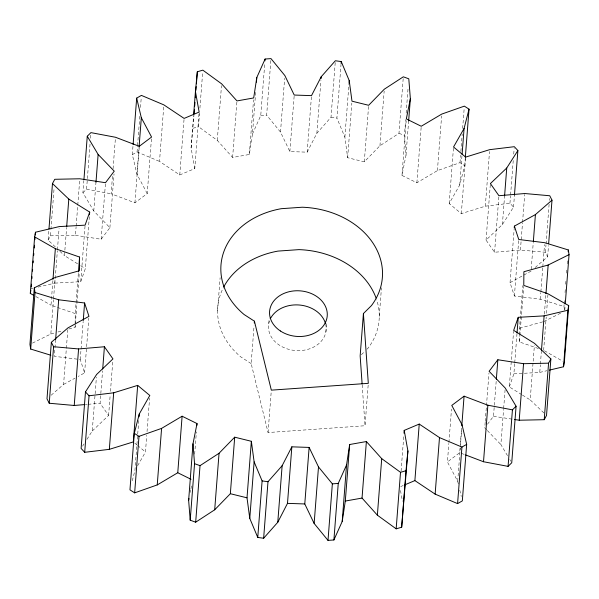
<?xml version="1.0" encoding="UTF-8"?>
<svg xmlns="http://www.w3.org/2000/svg" width="599" height="599" viewBox="0 0 599 599"><rect width="100%" height="100%" fill="white"/><g stroke="black" fill="none" stroke-linecap="round" stroke-linejoin="round"><path stroke-width="0.45" stroke-dasharray="3 2.25" d="M68.818 329.008L75.115 327.264L75.227 313.584L76.013 303.394M538.456 348.536L519.423 341.947L519.475 335.56M519.483 334.646L519.535 328.267L522.815 285.633M55.31 246.93L48.122 240.094L48.833 230.825M48.122 240.094L50.428 235.826L50.855 230.271M50.93 229.342L54.142 187.637M75.227 313.584L51.005 305.198L52.929 280.175M32.458 343.115L50.833 333.987L53.468 299.695M53.543 298.766L55.041 279.306M38.156 287.093L54.876 283.125L55.16 279.419M55.235 278.49L57.377 250.689M57.444 249.761L59.084 228.451M55.617 339.626L54.337 356.308L80.251 359.52L84.609 372.885L78.14 376.434M77.6 263.807L64.452 255.623L66.594 227.822M51.147 395.228L63.584 384.416L66.294 349.202M66.362 348.274L67.792 329.742M50.428 235.826L75.444 235.31L76.088 226.969M76.163 226.04L79.727 179.707M75.444 235.31L101.156 239.241L109.894 227.687L93.773 210.968L82.917 192.766L83.845 180.718M76.08 302.465L78.364 272.807M75.115 327.264L75.257 325.414M75.324 324.486L79.323 272.59M82.917 192.766L86.57 189.157L90.06 143.745M90.486 138.189L90.778 134.483M54.876 283.125L80.753 281.68L85.036 226.078M80.753 281.68L85.335 268.622L89.333 216.726M80.251 359.52L83.171 321.521M93.773 210.968L95.982 182.238M84.609 372.885L88.817 318.204M101.156 239.241L105.439 183.638M86.93 439.344L92.261 430.995L96.402 377.243M151.435 138.893L147.227 193.574L134.925 202.829L111.137 193.791L112.56 175.26M113.061 168.768L115.412 138.189M109.894 227.687L114.035 173.935M92.261 430.995L108.606 415.429L100.07 403.284L102.564 370.848M108.606 415.429L110.179 395.041M110.463 391.334L112.814 360.748M147.227 193.574L136.969 174.272L132.334 154.632L133.045 145.362M132.334 154.632L137.066 151.929L137.493 146.366M137.568 145.445L139.852 115.787M140.488 107.446L141.274 97.255M136.969 174.272L139.035 147.399M134.925 202.829L139.208 147.227M138.773 420.491L134.917 470.529L131.765 482.824M198.995 113.93L194.787 168.604L179.767 174.93L159.514 161.408L163.722 106.734M137.673 465.693L145.467 451.998L146.748 435.316M147.032 431.609L149.6 398.245M179.767 174.93L184.043 119.328M194.787 168.604L191.088 148.035L193.582 115.6M191.088 148.035L193.986 115.322M255.661 92.343L252.449 134.049L249.334 154.482L232.614 157.455L217.287 140.361L198.486 126.688L199.557 112.784M199.916 108.149L202.694 72.007M217.287 140.361L221.488 85.679M194.668 454.147L196.382 431.909M217.564 310.881L220.118 277.696M232.614 157.455L236.897 101.852M249.334 154.482L253.542 99.801M252.449 134.049L260.752 115.562L264.818 62.738M335.215 62.603L331.007 117.277L316.871 133.263L307.152 152.168L289.871 151.577L280.504 132.079L266.645 115.143L270.92 59.541M368.16 385.187L365.038 425.739L268.067 432.538L251.161 363.586L254.066 325.796M280.504 132.079L284.645 78.334M268.779 323.505L269.183 318.211M268.067 432.538L271.19 391.986M289.871 151.577L294.154 95.975M307.152 152.168L311.435 96.566M316.871 133.263L320.929 80.438M403.179 78.671L398.971 133.345L379.953 145.729L364.304 161.82L347.645 157.709L344.874 137.141L336.893 118.093L341.026 64.348M325.871 332.026L326.62 322.307M344.874 137.141L348.94 84.317M347.645 157.709L351.845 103.035M364.304 161.82L368.58 106.218M379.953 145.729L384.161 91.055M379.264 316.384L381.458 287.812M535.214 267.506L547.651 256.701L545.412 252.284L520.419 250.06L494.579 252.246L486.044 240.102L502.389 224.535L513.538 207.082L509.951 203.226L485.317 206.191L461.32 213.626L449.183 203.533L459.733 185.001L464.697 165.683L460.002 162.658L437.412 170.61L416.889 182.785L401.981 175.432L406.01 155.186L404.445 135.329L405.658 119.575M406.152 113.091L408.076 88.068M401.981 175.432L406.189 120.758M406.01 155.186L408.645 120.901M416.889 182.785L421.164 127.183M401.075 471.173L403.786 435.96M437.412 170.61L441.62 115.929M449.183 203.533L453.465 147.931M460.002 162.658L460.579 155.246M460.863 151.54L462.218 133.936M462.645 128.373L464.21 107.985M459.733 185.001L462.009 155.343M464.697 165.683L465.266 158.271M461.32 213.626L465.603 158.024M458.317 483.94L457.681 481.259L447.423 461.956L448.846 443.425M448.921 442.496L451.489 409.132M460.077 448.067L459.725 452.702L447.423 461.956M460.361 444.361L461.574 428.607M457.681 481.259L460.249 447.895M460.324 446.966L461.747 428.435M485.317 206.191L489.525 151.517M486.044 240.102L490.319 184.499M494.579 252.246L498.862 196.644M485.183 422.28L484.756 427.843L486.688 429.85M485.25 421.359L488.964 373.17M502.389 224.535L504.598 195.806M487.481 424.234L493.494 416.29L496.204 381.076M509.951 203.226L510.52 195.813M510.595 194.885L513.231 160.599M513.732 154.115L514.159 148.552M513.538 207.082L514.466 195.034M564.453 309.608L563.966 306.478L540.313 299.223L514.399 296.011L510.041 282.646L514.174 228.9M507.48 455.644L500.876 444.563L503.587 409.349M503.654 408.421L505.084 389.889M514.399 296.011L518.682 240.409M521.692 394.614L509.315 386.909L513.59 331.307M520.419 250.06L522.485 223.187M522.56 222.259L524.694 194.458M509.315 386.909L513.897 373.843L514.676 363.653M514.751 362.724L516.959 333.995M519.423 341.947L519.85 336.383M519.925 335.455L523.706 286.344M531.208 269.258L533.275 242.385M543.914 412.951L530.197 399.907L534.405 345.234M540.313 299.223L540.815 292.739M540.882 291.81L542.739 267.716M542.806 266.787L544.521 244.549M545.412 252.284L545.981 244.871M546.056 243.943L549.118 204.094M549.403 200.388L549.545 198.531M547.651 256.701L548.504 245.583M513.897 373.843L539.774 372.406L540.343 364.993M540.41 364.065L541.339 352.017M544.386 314.131L545.884 294.671M543.645 350.333L546.213 316.976M546.498 313.27L547.928 294.73M563.966 306.478L564.108 304.629M564.176 303.7L564.535 299.066M565.037 292.582L565.321 288.875M565.673 284.24L566.033 279.606M566.534 273.114L566.819 269.408M567.246 263.852L567.53 260.146M564.775 310.245L565.127 305.61M190.22 492.423L190.744 489.78M190.916 488.896L191.62 485.377M82.565 446.173L84.025 443.896M361.384 354.728L364.469 351.68M366.932 349.239L368.16 348.019A80.94 63.958 4.4 0 0 376.644 299.725M63.584 384.416L74.905 378.209M510.041 282.646L531.066 271.107M543.817 321.543L561.36 312.828M400.701 486.575L403.202 485.519M192.983 128.298L198.486 126.688M50.833 333.987L54.427 332.992M58.028 331.996L62.521 330.753M519.535 328.267L542.919 321.798M31.118 288.763L32.878 288.351M539.774 372.406L546.812 370.736M85.305 404.535L87.147 404.377M88.075 404.303L100.07 403.284M260.752 115.562L266.645 115.143M331.007 117.277L336.893 118.093M493.494 416.29L513.695 419.375M86.57 189.157L111.137 193.791M398.971 133.345L404.445 135.329M461.425 453.346L464.817 454.634M137.066 151.929L159.514 161.408M544.446 350.789L562.753 361.219M35.88 296.58L51.005 305.198M522.463 395.093L530.197 399.907M80.7 265.731L85.335 268.622M251.161 363.586L240.865 356.952A80.94 63.958 4.4 0 1 223.285 287.805M134.753 443.095L136.901 444.87M137.613 445.469L145.467 451.998M59.878 251.273L64.452 255.623M487.331 430.516L500.876 444.563M509.839 459.598L510.79 461.185M459.792 490.184L461.267 496.436M400.506 490.506L402.438 501.236M362.17 384.79L365.038 425.739M325.706 324.366A28.909 22.844 4.4 0 1 296.206 350.58A28.909 22.844 4.4 0 1 269.445 321.019"/><path stroke-width="0.9" d="M408.645 120.901L410.36 98.655L408.795 78.806L403.322 76.814L384.303 89.206L368.655 105.289L351.987 101.179L349.224 80.61L341.243 61.562L335.358 60.754L321.221 76.732L311.502 95.638L294.221 95.046L284.854 75.549L270.995 58.612L265.102 59.031L256.799 77.518L253.684 97.951L236.964 100.924L221.63 83.83L202.836 70.158L197.333 71.768L195.439 91.505L199.138 112.073L184.118 118.407L163.864 104.877L141.416 95.398L136.677 98.101L141.319 117.741L151.577 137.044L139.275 146.298L115.487 137.261L90.921 132.626L87.267 136.235L98.124 154.437L114.244 171.157L105.506 182.71L79.794 178.779L54.779 179.296L52.472 183.564L68.803 199.093L89.685 212.091L85.103 225.157L59.226 226.594L35.468 232.24L34.652 236.875L55.355 248.667L79.577 257.053L79.465 270.733L55.183 277.457L34.3 287.834L29.95 344.358L30.684 349.052L50.833 355.229M33.492 295.217L30.302 293.405L34.652 236.875M31.26 286.914L31.477 284.136M31.904 278.572L32.047 276.716M32.473 271.16L32.616 269.303M33.117 262.819L33.259 260.962M33.686 255.406L33.829 253.549M34.255 247.993L34.472 245.208M34.899 239.652L35.041 237.796M35.259 235.018L35.468 232.24M30.684 349.052L35.034 292.522L34.3 287.834M48.976 228.975L52.472 183.564M52.997 279.246L55.355 248.667M35.034 292.522L58.687 299.777L84.601 302.989L88.959 316.354L67.934 327.893L51.349 342.299L46.999 398.829L49.238 403.247L74.231 405.471L84.384 404.61M49.238 403.247L53.588 346.716L51.349 342.299M55.617 339.626L58.687 299.777M66.661 226.894L68.803 199.093M83.92 179.79L87.267 136.235M78.439 271.886L79.577 257.053M74.231 405.471L78.581 348.94L104.421 346.754L112.956 358.898L96.611 374.465L85.462 391.918L81.112 448.449L84.699 452.305L109.332 449.34L133.33 441.905L137.68 385.374L113.683 392.809L89.049 395.774L85.462 391.918M89.476 214.869L89.685 212.091M83.246 320.592L84.601 302.989M95.982 182.238L98.124 154.437M84.699 452.305L89.049 395.774M102.706 368.999L104.421 346.754M109.332 449.34L113.683 392.809M133.113 144.441L136.677 98.101M139.11 146.47L141.319 117.741M137.68 385.374L149.817 395.467L139.268 413.999L134.303 433.317L129.961 489.847L134.648 492.865L157.238 484.92L177.768 472.746L182.111 416.215L197.019 423.568L196.876 425.417M139.058 416.784L139.268 413.999M134.648 492.865L138.998 436.342L134.303 433.317M157.238 484.92L161.588 428.39L182.111 416.215M193.657 114.671L195.439 91.505M194.128 113.473L194.413 109.767M194.697 106.06L194.982 102.354M195.341 97.719L195.551 94.934M195.91 90.307L196.195 86.593M196.405 83.815L197.333 71.768M410.36 98.655L406.332 118.902L421.232 126.254L441.762 114.08L464.352 106.135L469.039 109.153L464.083 128.471L453.533 147.002L465.67 157.095L489.668 149.66L514.301 146.695L517.888 150.551L506.739 168.005L490.394 183.571L498.93 195.716L524.769 193.529L549.762 195.753L552.001 200.171L535.416 214.584L514.391 226.115L518.749 239.48L544.663 242.692L568.316 249.948L569.05 254.642L548.167 265.013L523.885 271.736L523.773 285.416L547.995 293.802L568.698 305.595L567.882 310.237L544.124 315.875L518.247 317.32L513.665 330.378L534.548 343.377L550.878 358.906L548.572 363.174L523.556 363.69L497.844 359.759L489.106 371.313L505.227 388.032L516.083 406.234L512.43 409.843L487.863 405.209L464.075 396.171L451.773 405.426L462.031 424.728L466.666 444.368L461.934 447.071L439.486 437.592L419.233 424.07L404.213 430.396L407.912 450.965L406.017 470.702L400.514 472.311L381.713 458.639L366.386 441.545L349.666 444.518L345.316 501.049L342.201 521.482L333.898 539.969L328.005 540.388L332.355 483.857L318.496 466.921L309.129 447.423L291.848 446.832L287.498 503.362L277.779 522.268L263.642 538.246L257.757 537.438L249.776 518.39L254.126 461.859L251.355 441.291L234.696 437.18L230.345 493.711L214.697 509.794L195.678 522.186L190.205 520.194L188.64 500.345L192.99 443.814L197.019 423.568M190.205 520.194L194.555 463.671L192.99 443.814M195.678 522.186L200.029 465.655L219.047 453.271L234.696 437.18M214.697 509.794L219.047 453.271M256.439 82.153L256.799 77.518M264.96 60.881L265.102 59.031M254.283 323.033L254.425 321.191L244.13 314.55A80.94 63.958 4.4 0 1 281.268 208.692L302.21 207.224A80.94 63.958 4.4 0 1 371.425 305.625L363.413 313.547L360.156 355.941L362.11 383.862M249.776 518.39L247.013 497.821L251.355 441.291M257.757 537.438L262.107 480.907L254.126 461.859M263.642 538.246L267.993 481.723L282.129 465.737L291.848 446.832M277.779 522.268L282.129 465.737M321.079 78.589L321.221 76.732M328.005 540.388L314.146 523.451L304.779 503.954L309.129 447.423M341.101 63.419L341.243 61.562M314.146 523.451L318.496 466.921M349.015 83.388L349.224 80.61M333.898 539.969L338.248 483.438L346.551 464.951L349.666 444.518M342.201 521.482L346.551 464.951M407.912 450.965L401.667 527.232L396.164 528.842L377.37 515.17L362.036 498.076L366.386 441.545M377.37 515.17L381.713 458.639M396.164 528.842L400.514 472.311M403.996 433.174L404.213 430.396M401.667 527.232L406.017 470.702M466.666 444.368L462.323 500.899L457.584 503.602L435.136 494.123L414.882 480.593L419.233 424.07M435.136 494.123L439.486 437.592M462.084 154.415L464.083 128.471M465.333 157.342L469.039 109.153M461.792 425.822L464.075 396.171M457.584 503.602L461.934 447.071M516.083 406.234L511.733 462.765L508.079 466.374L483.513 461.739L487.863 405.209M504.598 195.806L506.739 168.005M496.346 379.219L497.844 359.759M514.466 195.034L517.888 150.551M514.241 227.972L514.391 226.115M517.034 333.074L518.247 317.32M508.079 466.374L512.43 409.843M514.608 419.517L519.206 420.221L523.556 363.69M533.35 241.457L535.416 214.584M548.647 243.733L552.001 200.171M541.414 351.089L544.124 315.875M545.959 293.742L548.167 265.013M519.206 420.221L544.221 419.704L548.572 363.174M550.878 358.906L546.528 415.436L544.221 419.704M568.174 251.805L568.316 249.948M565.269 303.753L569.05 254.642M549.448 370.107L563.532 366.76L567.882 310.237M568.698 305.595L564.348 362.125L563.532 366.76M30.302 293.405L30.849 290.313M188.64 500.345L188.992 498.578M404.872 484.816L414.882 480.593M138.998 436.342L161.588 428.39M345.316 501.049L362.036 498.076M332.355 483.857L338.248 483.438M287.498 503.362L304.779 503.954M53.588 346.716L78.581 348.94M262.107 480.907L267.993 481.723M230.345 493.711L247.013 497.821M194.555 463.671L200.029 465.655M465.67 454.955L483.513 461.739M177.768 472.746L191.014 479.282M254.425 321.191L271.332 390.144L368.303 383.345L363.413 313.547M270.875 317.837A28.909 22.844 4.4 0 1 300.054 305.078A28.909 22.844 4.4 0 1 325.482 323.52M223.704 286.996A80.94 63.958 4.4 0 1 278.003 251.093L298.946 249.626A80.94 63.958 4.4 0 1 376.06 298.017M280.384 330.977A28.909 22.844 4.4 0 0 326.964 317.889A28.909 22.844 4.4 0 0 287.894 292.035A28.909 22.844 4.4 0 0 280.384 330.977"/></g></svg>
